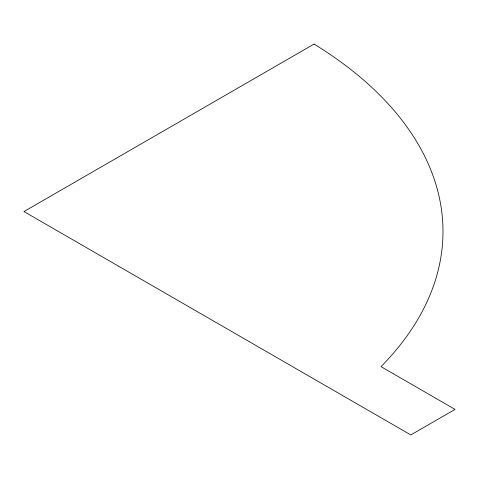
<?xml version="1.0" encoding="UTF-8"?>
<svg xmlns="http://www.w3.org/2000/svg" width="479" height="479" viewBox="0 0 479 479"><rect width="100%" height="100%" fill="white"/><g stroke="black" fill="none" stroke-linecap="round" stroke-linejoin="round"><path stroke-width="0.72" d="M314.05 44.074L23.95 211.562L410.826 434.926L455.05 409.395L380.997 366.639A473.048 273.114 0 0 0 314.05 44.074"/></g></svg>
